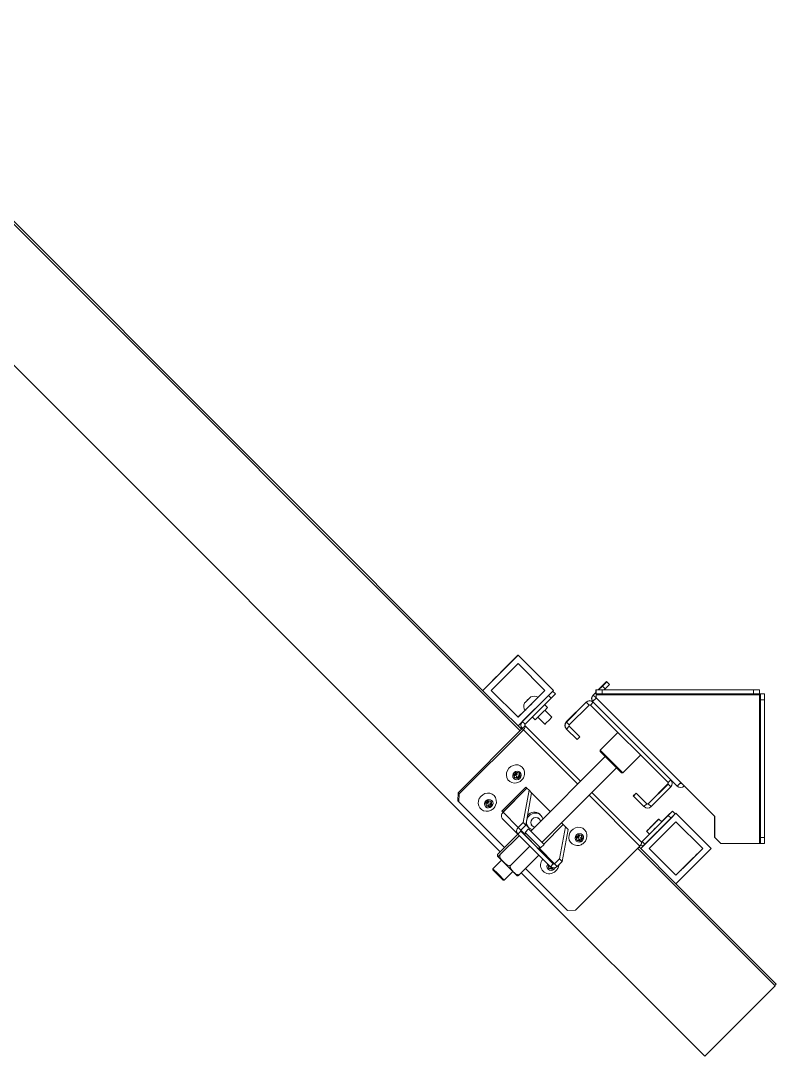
# Model space of a CAD drawing. Header units: millimetres. Extents: x 0 to 841, y 0 to 594.
# Drawn here: x 582.6 to 658.4, y 274.5 to 378.3 of the extents above; entities that cross this region are included whole.
import ezdxf

# ---------------------------------------------------------------- set-up
doc = ezdxf.new("R2010")
doc.units = ezdxf.units.MM
doc.linetypes.add('SLD-实线', pattern=[0])

msp = doc.modelspace()

# ---------------------------------------------------------------- linework, layer by layer
at = {"color": 7, "linetype": 'SLD-实线', "lineweight": 15}
for p, q in [((632.7, 307.12), (561.51, 378.31)), ((630.7, 294.98), (549.48, 376.2)), ((565.69, 374.42), (630.94, 309.16)), ((632.49, 314.69), (628.95, 311.15)), ((632.48, 314.69), (628.95, 311.16)), ((632.49, 314.69), (632.48, 314.69)), ((636.03, 311.15), (632.49, 314.69)), ((632.49, 313.84), (629.8, 311.15)), ((635.18, 311.15), (632.49, 313.84)), ((640.52, 311.2), (640.94, 311.61)), ((640.94, 311.61), (640.52, 311.2)), ((640.95, 311.6), (640.55, 311.2)), ((640.55, 311.2), (640.95, 311.6)), ((640.94, 311.61), (641.36, 312.04)), ((641.36, 312.04), (640.94, 311.61)), ((640.95, 311.6), (640.94, 311.61)), ((641.38, 312.02), (640.95, 311.6)), ((640.95, 311.6), (641.38, 312.02)), ((640.95, 311.6), (641.24, 311.31)), ((641.24, 311.31), (641.66, 311.74)), ((641.36, 312.04), (641.36, 312.04)), ((641.36, 312.04), (641.38, 312.02)), ((641.38, 312.02), (641.38, 312.02)), ((641.66, 311.74), (641.38, 312.02)), ((629.8, 311.15), (632.49, 308.46)), ((632.49, 308.46), (635.18, 311.15)), ((632.49, 307.62), (636.03, 311.15)), ((632.91, 308.04), (635.53, 310.66)), ((634.49, 310.48), (635.17, 311.16)), ((635.81, 310.37), (635.53, 310.66)), ((636.24, 310.8), (635.81, 310.37)), ((635.95, 311.08), (636.24, 310.8)), ((640.02, 310.69), (640.32, 310.99)), ((640.32, 310.99), (640.02, 310.69)), ((640.02, 310.69), (640.02, 310.69)), ((640.32, 310.96), (640.03, 310.68)), ((640.03, 310.68), (640.32, 310.96)), ((640.03, 310.68), (640.03, 310.68)), ((640.32, 310.4), (640.03, 310.68)), ((640.3, 311.21), (640.3, 310.98)), ((640.3, 311.21), (640.3, 311.21)), ((640.54, 311.21), (640.3, 311.21)), ((640.92, 311.2), (640.32, 311.2)), ((640.32, 311.2), (640.32, 311.2)), ((656.72, 311.2), (640.32, 311.2)), ((640.32, 311.2), (640.32, 310.8)), ((640.32, 310.8), (640.32, 311.2)), ((640.32, 310.8), (640.92, 310.8)), ((640.32, 310.8), (640.32, 310.8)), ((640.32, 310.7), (640.32, 310.7)), ((656.72, 310.7), (640.32, 310.7)), ((640.32, 310.4), (640.32, 310.7)), ((640.32, 310.4), (640.32, 310.7)), ((656.12, 311.2), (640.92, 311.2)), ((640.92, 310.8), (640.92, 311.2)), ((656.12, 310.8), (640.92, 310.8)), ((641.24, 311.31), (641.12, 311.2)), ((656.1, 311.21), (641.13, 311.21)), ((656.7, 311.21), (656.1, 311.21)), ((656.72, 311.2), (656.12, 311.2)), ((656.12, 311.2), (656.12, 310.8)), ((656.12, 310.8), (656.72, 310.8)), ((656.7, 311.21), (656.7, 311.21)), ((656.72, 311.2), (656.72, 311.2)), ((656.72, 310.8), (656.72, 311.2)), ((656.72, 295.8), (656.72, 310.7)), ((656.8, 310.81), (657.2, 310.81)), ((656.8, 310.81), (656.8, 310.81)), ((657.2, 310.81), (656.8, 310.81)), ((656.8, 310.81), (656.8, 310.81)), ((656.82, 310.8), (656.82, 310.2)), ((657.22, 310.8), (656.82, 310.8)), ((656.82, 310.8), (656.82, 295.8)), ((656.82, 310.8), (656.82, 310.8)), ((656.82, 310.8), (657.22, 310.8)), ((657.2, 310.81), (657.2, 310.8)), ((657.2, 310.81), (657.2, 310.81)), ((657.22, 310.2), (657.22, 310.8)), ((657.22, 310.8), (657.22, 310.8)), ((633.2, 307.76), (635.81, 310.37)), ((633.2, 309.95), (633.32, 310.07)), ((633.32, 310.07), (633.2, 309.95)), ((633.2, 309.95), (633.32, 310.07)), ((633.32, 310.07), (633.2, 309.95)), ((633.57, 310.32), (633.32, 310.07)), ((633.32, 310.07), (633.57, 310.32)), ((633.57, 310.32), (633.32, 310.07)), ((633.32, 310.07), (633.57, 310.32)), ((633.32, 310.07), (633.32, 310.07)), ((633.32, 310.07), (633.32, 310.07)), ((633.69, 310.44), (633.57, 310.32)), ((633.57, 310.32), (633.69, 310.44)), ((633.69, 310.44), (633.57, 310.32)), ((633.57, 310.32), (633.69, 310.44)), ((633.57, 310.32), (633.57, 310.32)), ((633.57, 310.32), (633.57, 310.32)), ((635.44, 309.43), (635.16, 309.72)), ((639.31, 309.99), (637.33, 308.01)), ((637.35, 307.99), (639.33, 309.97)), ((637.63, 307.71), (639.61, 309.69)), ((639.31, 309.99), (639.33, 309.97)), ((639.61, 309.69), (639.33, 309.97)), ((639.75, 309.69), (640.03, 309.97)), ((647.53, 301.91), (639.75, 309.69)), ((639.95, 310.06), (639.96, 310.04)), ((639.96, 310.06), (639.95, 310.06)), ((639.97, 310.05), (639.96, 310.04)), ((639.96, 310.04), (640.03, 309.97)), ((640.25, 310.33), (639.97, 310.05)), ((640.03, 309.97), (640.03, 309.97)), ((647.81, 302.19), (640.03, 309.97)), ((648.8, 301.91), (640.32, 310.4)), ((640.32, 310.4), (640.32, 310.4)), ((640.32, 310.4), (640.32, 310.4)), ((656.82, 310.2), (657.22, 310.2)), ((656.82, 310.2), (656.82, 296.4)), ((657.22, 310.2), (657.22, 296.4)), ((630.94, 309.16), (632.49, 307.62)), ((632.48, 308.47), (633.16, 309.15)), ((633.93, 308.48), (634.21, 308.2)), ((634.47, 308.46), (635.18, 307.76)), ((635.88, 308.46), (635.18, 309.17)), ((656.82, 309.05), (656.82, 309.05)), ((632.49, 307.62), (632.84, 307.26)), ((633.2, 307.76), (632.91, 308.04)), ((633.2, 307.62), (632.91, 307.33)), ((633.2, 307.62), (633.19, 307.62)), ((633.2, 307.62), (638.76, 302.06)), ((637.33, 308.01), (637.35, 307.99)), ((637.63, 307.71), (637.35, 307.99)), ((637.63, 307.57), (637.35, 307.28)), ((638.69, 306.51), (637.63, 307.57)), ((656.82, 307.75), (656.82, 307.75)), ((632.91, 307.33), (626.48, 300.9)), ((633.02, 307.22), (626.59, 300.79)), ((632.91, 307.34), (632.84, 307.27)), ((632.91, 307.33), (632.91, 307.34)), ((633.02, 307.22), (632.91, 307.33)), ((632.91, 307.33), (632.91, 307.33)), ((637.33, 307.3), (637.35, 307.28)), ((638.41, 306.22), (637.35, 307.28)), ((638.41, 306.22), (638.69, 306.51)), ((642.5, 306.94), (640.73, 305.17)), ((642.5, 306.93), (640.74, 305.17)), ((641.23, 304.53), (633.76, 297.06)), ((641.22, 304.54), (638.75, 302.06)), ((640.73, 305.17), (640.73, 305.03)), ((640.73, 305.17), (640.74, 305.17)), ((640.74, 305.03), (640.73, 305.03)), ((640.74, 305.17), (640.74, 305.03)), ((640.74, 305.17), (641.86, 304.04)), ((641.79, 303.97), (640.74, 305.03)), ((643, 302.9), (644.77, 304.67)), ((634.9, 295.93), (642.36, 303.4)), ((642.86, 302.9), (641.79, 303.97)), ((641.86, 304.04), (643, 302.9)), ((632.07, 302.7), (632.31, 302.95)), ((632.14, 302.39), (632.07, 302.7)), ((632.25, 302.76), (632.1, 302.54)), ((632.37, 302.4), (632.12, 302.45)), ((632.25, 302.76), (632.14, 302.77)), ((632.46, 302.31), (632.14, 302.39)), ((632.25, 302.76), (632.24, 302.88)), ((632.25, 302.76), (632.47, 302.91)), ((632.25, 302.76), (632.37, 302.4)), ((632.25, 302.76), (632.62, 302.64)), ((632.31, 302.95), (632.63, 302.88)), ((632.62, 302.64), (632.37, 302.4)), ((632.37, 302.4), (632.46, 302.31)), ((632.7, 302.56), (632.46, 302.31)), ((632.56, 302.89), (632.62, 302.64)), ((632.62, 302.64), (632.7, 302.56)), ((632.63, 302.88), (632.7, 302.56)), ((642.86, 302.9), (643, 302.9)), ((647.53, 301.91), (647.81, 302.19)), ((648.45, 301.56), (647.81, 302.19)), ((630.86, 299.06), (633.27, 301.46)), ((630.97, 298.95), (633.38, 301.36)), ((633.38, 301.35), (630.98, 298.95)), ((632.99, 297.92), (633.59, 301.14)), ((633.27, 301.46), (633.38, 301.36)), ((633.38, 301.36), (633.38, 301.35)), ((633.59, 301.14), (633.38, 301.35)), ((633.85, 300.88), (633.59, 301.14)), ((645.53, 299.8), (647.51, 301.78)), ((647.53, 301.77), (645.55, 299.79)), ((647.81, 301.49), (645.83, 299.51)), ((647.51, 301.78), (647.53, 301.77)), ((647.53, 301.77), (647.81, 301.49)), ((652.22, 298.5), (648.8, 301.91)), ((626.45, 300.08), (626.48, 300.9)), ((626.48, 300.9), (626.59, 300.79)), ((626.59, 300.79), (626.56, 299.97)), ((629.24, 299.88), (629.48, 300.12)), ((629.48, 300.12), (629.8, 300.05)), ((633.26, 297.66), (633.85, 300.88)), ((633.85, 300.88), (635.72, 299.01)), ((639.89, 300.92), (644.87, 295.94)), ((644.33, 300.86), (644.05, 300.58)), ((644.33, 300.86), (644.05, 300.58)), ((644.33, 300.86), (644.05, 300.58)), ((644.33, 300.86), (644.05, 300.58)), ((644.05, 300.58), (644.33, 300.86)), ((644.06, 300.57), (644.05, 300.58)), ((644.05, 300.58), (644.05, 300.58)), ((644.05, 300.58), (644.05, 300.58)), ((644.06, 300.57), (644.35, 300.85)), ((644.35, 300.85), (644.06, 300.57)), ((644.35, 300.85), (644.06, 300.57)), ((644.35, 300.85), (644.06, 300.57)), ((644.35, 300.85), (644.06, 300.57)), ((645.12, 299.51), (644.06, 300.57)), ((644.06, 300.57), (644.06, 300.57)), ((644.06, 300.57), (644.06, 300.57)), ((644.35, 300.85), (644.33, 300.86)), ((644.33, 300.86), (644.33, 300.86)), ((644.33, 300.86), (644.33, 300.86)), ((645.41, 299.79), (644.35, 300.85)), ((644.35, 300.85), (644.35, 300.85)), ((644.35, 300.85), (644.35, 300.85)), ((626.56, 299.97), (626.45, 300.08)), ((626.56, 299.97), (631.13, 295.4)), ((629.31, 299.56), (629.24, 299.88)), ((629.42, 299.93), (629.27, 299.71)), ((629.54, 299.57), (629.29, 299.63)), ((629.42, 299.93), (629.31, 299.95)), ((629.63, 299.48), (629.31, 299.56)), ((629.42, 299.93), (629.41, 300.05)), ((629.42, 299.93), (629.64, 300.08)), ((629.42, 299.93), (629.54, 299.57)), ((629.42, 299.93), (629.79, 299.81)), ((629.79, 299.81), (629.54, 299.57)), ((629.54, 299.57), (629.63, 299.48)), ((629.87, 299.73), (629.63, 299.48)), ((629.73, 300.06), (629.79, 299.81)), ((629.79, 299.81), (629.87, 299.73)), ((629.8, 300.05), (629.87, 299.73)), ((630.86, 299.06), (630.97, 298.95)), ((645.41, 299.79), (645.12, 299.51)), ((645.55, 299.79), (645.53, 299.8)), ((645.55, 299.79), (645.83, 299.51)), ((647.97, 299.06), (647.55, 298.64)), ((647.98, 299.06), (647.97, 299.06)), ((630.98, 298.95), (630.97, 298.95)), ((632.47, 296.74), (630.97, 298.24)), ((632.5, 297.42), (630.98, 298.95)), ((634.6, 298.29), (634.52, 298.37)), ((634.78, 298.63), (634.67, 298.74)), ((648.33, 298.84), (644.8, 295.31)), ((647.55, 298.63), (644.94, 296.01)), ((647.84, 298.35), (645.22, 295.73)), ((646.61, 298.26), (646.61, 298.26)), ((646.9, 297.97), (646.61, 298.26)), ((646.89, 297.98), (647.55, 298.64)), ((646.9, 297.97), (647.55, 298.63)), ((647.55, 298.63), (647.98, 299.06)), ((647.98, 299.06), (647.55, 298.63)), ((647.55, 298.64), (647.55, 298.63)), ((647.84, 298.35), (647.55, 298.63)), ((648.26, 298.77), (647.84, 298.35)), ((647.98, 299.06), (647.98, 299.06)), ((647.98, 299.06), (648.26, 298.77)), ((648.33, 298.85), (648.26, 298.78)), ((648.33, 298.84), (648.33, 298.85)), ((651.87, 295.31), (648.33, 298.84)), ((652.2, 296.41), (652.2, 298.51)), ((652.2, 296.41), (652.2, 298.51)), ((652.22, 296.4), (652.22, 298.5)), ((652.22, 296.4), (652.22, 298.5)), ((656.82, 298.85), (656.82, 298.85)), ((632.76, 297.03), (632.47, 296.74)), ((632.5, 297.42), (632.99, 297.92)), ((632.76, 297.16), (632.5, 297.42)), ((632.76, 297.16), (633.26, 297.66)), ((632.76, 297.03), (636.02, 293.76)), ((633.26, 297.66), (632.99, 297.92)), ((633.55, 297.28), (633.2, 296.92)), ((633.44, 297.51), (633.55, 297.4)), ((633.55, 297.28), (635.11, 295.72)), ((633.82, 297.66), (633.9, 297.58)), ((635.08, 295.75), (637.03, 297.7)), ((637.25, 297.48), (636.65, 294.27)), ((636.85, 297.88), (637.03, 297.7)), ((637.51, 297.22), (636.91, 294)), ((637.03, 297.7), (637.25, 297.48)), ((637.25, 297.48), (637.51, 297.22)), ((645.38, 297.03), (645.38, 297.03)), ((645.38, 297.03), (645.67, 296.74)), ((648.33, 297.99), (645.65, 295.31)), ((651.02, 295.31), (648.33, 297.99)), ((656.82, 297.55), (656.82, 297.55)), ((632.47, 296.75), (630.56, 294.84)), ((632.62, 296.6), (630.71, 294.69)), ((632.47, 296.74), (635.73, 293.48)), ((633.06, 296.78), (633.03, 296.75)), ((633.06, 296.78), (634.61, 295.22)), ((633.27, 296.85), (633.13, 296.71)), ((633.2, 296.92), (634.75, 295.37)), ((638.33, 296.44), (638.57, 296.69)), ((638.4, 296.12), (638.33, 296.44)), ((638.51, 296.5), (638.36, 296.28)), ((638.63, 296.14), (638.38, 296.19)), ((638.51, 296.5), (638.4, 296.51)), ((638.72, 296.05), (638.4, 296.12)), ((638.51, 296.5), (638.5, 296.62)), ((638.51, 296.5), (638.73, 296.65)), ((638.51, 296.5), (638.63, 296.14)), ((638.51, 296.5), (638.88, 296.38)), ((638.57, 296.69), (638.89, 296.61)), ((638.88, 296.38), (638.63, 296.14)), ((638.63, 296.14), (638.72, 296.05)), ((638.96, 296.29), (638.72, 296.05)), ((638.82, 296.63), (638.88, 296.38)), ((638.88, 296.38), (638.96, 296.29)), ((638.89, 296.61), (638.96, 296.29)), ((644.93, 296.02), (645.66, 296.75)), ((644.94, 296.02), (645.67, 296.74)), ((644.94, 296.01), (644.94, 296.02)), ((644.94, 296.01), (645.22, 295.73)), ((652.2, 296.41), (652.22, 296.4)), ((652.2, 296.41), (652.2, 296.41)), ((652.82, 295.8), (652.22, 296.4)), ((652.22, 296.4), (652.22, 296.4)), ((656.82, 296.4), (656.82, 295.8)), ((657.22, 296.4), (656.82, 296.4)), ((657.22, 295.8), (657.22, 296.4)), ((633.67, 295.54), (631.76, 293.64)), ((634.54, 295.3), (634.68, 295.44)), ((634.59, 295.34), (634.63, 295.29)), ((634.59, 295.2), (634.61, 295.22)), ((634.63, 295.29), (634.73, 295.39)), ((636.15, 293.77), (634.63, 295.29)), ((634.75, 295.37), (635.11, 295.72)), ((638.26, 289.12), (644.69, 295.55)), ((658.28, 281.54), (644.48, 295.34)), ((644.62, 295.48), (644.8, 295.31)), ((645.15, 295.67), (644.79, 295.31)), ((644.8, 295.31), (644.8, 295.31)), ((644.8, 295.31), (648.33, 291.77)), ((645.65, 295.31), (648.33, 292.62)), ((648.33, 292.62), (651.02, 295.31)), ((648.33, 291.77), (651.87, 295.31)), ((648.33, 292.63), (651.01, 295.31)), ((652.82, 295.8), (656.72, 295.8)), ((656.82, 295.8), (656.82, 295.8)), ((656.82, 295.8), (657.22, 295.8)), ((630.84, 294.14), (629.97, 293.27)), ((630.83, 294.14), (629.97, 293.28)), ((630.47, 294.5), (632.33, 292.64)), ((634.58, 294.64), (632.67, 292.73)), ((636.65, 294.27), (636.15, 293.77)), ((636.91, 294), (636.41, 293.51)), ((636.65, 294.27), (636.91, 294)), ((629.97, 293.28), (629.97, 293.17)), ((629.97, 293.28), (629.97, 293.27)), ((629.97, 293.27), (629.97, 293.16)), ((629.97, 293.27), (630.48, 292.76)), ((629.97, 293.16), (629.97, 293.17)), ((630.43, 292.7), (629.97, 293.16)), ((631.11, 292.14), (631.97, 293)), ((651.21, 274.47), (632.81, 292.87)), ((633.24, 293.29), (637.44, 289.08)), ((635.5, 293.61), (635.55, 293.66)), ((635.57, 293.29), (635.5, 293.61)), ((635.63, 293.59), (635.54, 293.45)), ((635.81, 293.31), (635.56, 293.36)), ((635.89, 293.22), (635.57, 293.29)), ((636.02, 293.76), (635.73, 293.48)), ((635.75, 293.46), (635.81, 293.31)), ((635.88, 293.38), (635.81, 293.31)), ((635.81, 293.31), (635.89, 293.22)), ((636.02, 293.35), (635.89, 293.22)), ((636.15, 293.77), (636.41, 293.51)), ((630.99, 292.14), (630.43, 292.7)), ((630.48, 292.76), (631.11, 292.14)), ((630.99, 292.14), (631.11, 292.14)), ((648.33, 291.77), (658.39, 281.71)), ((637.44, 289.08), (638.26, 289.12)), ((651.21, 274.47), (658.28, 281.54)), ((658.39, 281.71), (658.25, 281.57))]:
    msp.add_line(p, q, dxfattribs=at)
at = {"color": 8, "linetype": 'SLD-实线', "lineweight": 15}
for p, q in [((640.03, 310.68), (640.02, 310.69)), ((640.3, 310.98), (640.3, 311.21)), ((640.54, 311.21), (640.3, 311.21)), ((656.7, 311.21), (641.13, 311.21)), ((640.32, 310.4), (640.32, 310.4)), ((656.82, 307.75), (656.82, 307.75)), ((638.47, 301.77), (633.02, 307.22)), ((644.69, 295.55), (639.61, 300.64)), ((633.17, 296.75), (632.76, 297.16)), ((656.82, 297.55), (656.82, 297.55)), ((644.93, 296.02), (644.94, 296.02))]:
    msp.add_line(p, q, dxfattribs=at)
at = {"color": 7, "linetype": 'SLD-实线', "lineweight": 15, "flags": 128}
for points in [[(629.87, 312.08), (629.89, 312.1), (629.97, 312.18), (630.1, 312.31), (630.26, 312.47), (630.45, 312.66), (630.66, 312.87), (630.87, 313.08), (631.08, 313.29), (631.26, 313.47), (631.4, 313.61), (631.5, 313.71), (631.56, 313.77), (631.56, 313.77), (631.5, 313.71), (631.4, 313.61), (631.26, 313.47), (631.08, 313.29), (630.87, 313.08), (630.66, 312.87), (630.45, 312.66), (630.26, 312.47), (630.1, 312.31), (629.97, 312.18), (629.89, 312.1), (629.87, 312.08)], [(629.87, 312.08), (629.89, 312.1), (629.97, 312.18), (630.1, 312.31), (630.26, 312.47), (630.45, 312.66), (630.66, 312.87), (630.87, 313.08), (631.08, 313.29), (631.26, 313.47), (631.4, 313.61), (631.5, 313.71), (631.56, 313.77), (631.56, 313.77), (631.5, 313.71), (631.4, 313.61), (631.26, 313.47), (631.08, 313.29), (630.87, 313.08), (630.66, 312.87), (630.45, 312.66), (630.26, 312.47), (630.1, 312.31), (629.97, 312.18), (629.89, 312.1), (629.87, 312.08)], [(629.87, 312.07), (629.9, 312.1), (629.98, 312.18), (630.1, 312.3), (630.27, 312.46), (630.46, 312.66), (630.67, 312.87), (630.88, 313.08), (631.08, 313.28), (631.26, 313.46), (631.41, 313.61), (631.51, 313.71), (631.56, 313.76), (631.56, 313.76), (631.51, 313.71), (631.41, 313.61), (631.26, 313.46), (631.08, 313.28), (630.88, 313.08), (630.67, 312.87), (630.46, 312.66), (630.27, 312.46), (630.1, 312.3), (629.98, 312.18), (629.9, 312.1), (629.87, 312.07)], [(629.87, 312.07), (629.9, 312.1), (629.98, 312.18), (630.1, 312.3), (630.27, 312.46), (630.46, 312.66), (630.67, 312.87), (630.88, 313.08), (631.08, 313.28), (631.26, 313.46), (631.41, 313.61), (631.51, 313.71), (631.56, 313.76), (631.56, 313.76), (631.51, 313.71), (631.41, 313.61), (631.26, 313.46), (631.08, 313.28), (630.88, 313.08), (630.67, 312.87), (630.46, 312.66), (630.27, 312.46), (630.1, 312.3), (629.98, 312.18), (629.9, 312.1), (629.87, 312.07)], [(633.76, 310.51), (633.73, 310.49), (633.67, 310.42), (633.56, 310.32), (633.44, 310.2), (633.32, 310.08), (633.22, 309.97), (633.15, 309.91), (633.13, 309.88), (633.15, 309.91), (633.22, 309.97), (633.32, 310.08), (633.44, 310.2), (633.56, 310.32), (633.67, 310.42), (633.73, 310.49), (633.76, 310.51)], [(633.76, 310.51), (633.73, 310.49), (633.67, 310.42), (633.56, 310.32), (633.44, 310.2), (633.32, 310.08), (633.22, 309.97), (633.15, 309.91), (633.13, 309.88), (633.15, 309.91), (633.22, 309.97), (633.32, 310.08), (633.44, 310.2), (633.56, 310.32), (633.67, 310.42), (633.73, 310.49), (633.76, 310.51)], [(640.3, 310.98), (640.3, 310.99), (640.3, 311.06), (640.3, 311.13), (640.3, 311.17), (640.3, 311.2), (640.3, 311.21)], [(640.32, 310.7), (640.32, 310.79), (640.32, 310.89), (640.32, 310.97), (640.32, 311.05), (640.32, 311.11), (640.32, 311.16), (640.32, 311.19), (640.32, 311.2)], [(640.32, 310.7), (640.32, 310.72), (640.32, 310.73), (640.32, 310.75), (640.32, 310.77), (640.32, 310.78), (640.32, 310.79), (640.32, 310.79), (640.32, 310.8)], [(656.7, 311.21), (656.7, 311.2), (656.7, 311.2)], [(656.72, 310.81), (656.8, 310.81), (656.89, 310.81), (656.98, 310.81), (657.06, 310.81), (657.12, 310.81), (657.16, 310.81), (657.19, 310.81), (657.2, 310.81)], [(656.72, 310.81), (656.72, 310.81), (656.74, 310.81), (656.76, 310.81), (656.77, 310.81), (656.78, 310.81), (656.79, 310.81), (656.8, 310.81), (656.8, 310.81)], [(656.72, 310.8), (656.72, 310.79), (656.72, 310.79), (656.72, 310.78), (656.72, 310.77), (656.72, 310.75), (656.72, 310.73), (656.72, 310.72), (656.72, 310.7)], [(656.72, 310.8), (656.74, 310.8), (656.75, 310.8), (656.77, 310.8), (656.79, 310.8), (656.8, 310.8), (656.81, 310.8), (656.81, 310.8), (656.82, 310.8)], [(656.72, 310.8), (656.81, 310.8), (656.91, 310.8), (656.99, 310.8), (657.07, 310.8), (657.13, 310.8), (657.18, 310.8), (657.21, 310.8), (657.22, 310.8)], [(633.16, 309.14), (633.17, 309.14), (633.22, 309.19), (633.31, 309.29), (633.45, 309.42), (633.61, 309.58), (633.79, 309.76), (633.97, 309.94), (634.14, 310.12), (634.29, 310.27), (634.41, 310.38), (634.48, 310.45), (634.5, 310.48), (634.5, 310.48)], [(639.96, 310.06), (639.96, 310.06), (639.95, 310.06)], [(640.32, 310.4), (640.25, 310.33), (640.18, 310.26), (640.12, 310.2), (640.07, 310.15), (640.02, 310.1), (639.99, 310.07), (639.97, 310.05), (639.96, 310.04)], [(639.97, 310.05), (639.96, 310.05), (639.96, 310.06)], [(640.32, 310.4), (640.3, 310.38), (640.29, 310.37), (640.28, 310.36), (640.27, 310.35), (640.26, 310.34), (640.25, 310.33), (640.25, 310.33), (640.25, 310.33)], [(635.44, 309.43), (635.41, 309.41), (635.34, 309.33), (635.23, 309.22), (635.08, 309.07), (634.91, 308.9), (634.74, 308.73), (634.57, 308.56), (634.42, 308.41), (634.31, 308.3), (634.23, 308.23), (634.21, 308.2)], [(635.88, 308.46), (635.86, 308.44), (635.78, 308.36), (635.67, 308.25), (635.53, 308.11), (635.39, 307.98), (635.28, 307.86), (635.2, 307.78), (635.18, 307.76)], [(656.82, 307.75), (656.82, 307.78), (656.82, 307.9), (656.82, 308.07), (656.82, 308.28), (656.82, 308.51), (656.82, 308.72), (656.82, 308.89), (656.82, 309.01), (656.82, 309.05)], [(656.82, 309.05), (656.82, 309.01), (656.82, 308.89), (656.82, 308.72), (656.82, 308.51), (656.82, 308.28), (656.82, 308.07), (656.82, 307.9), (656.82, 307.78), (656.82, 307.75)], [(633.2, 307.62), (633.21, 307.59), (633.22, 307.55), (633.21, 307.51), (633.19, 307.46), (633.16, 307.4), (633.12, 307.34), (633.08, 307.28), (633.02, 307.22)], [(632.91, 303.45), (632.71, 303.59), (632.49, 303.68), (632.24, 303.69), (631.99, 303.64), (631.76, 303.52), (631.57, 303.35), (631.42, 303.14), (631.34, 302.9), (631.32, 302.65), (631.37, 302.41), (631.48, 302.2), (631.65, 302.03), (631.86, 301.92), (632.1, 301.87), (632.35, 301.89), (632.54, 301.95)], [(632.7, 302.94), (632.56, 303.03), (632.4, 303.06), (632.24, 303.02), (632.09, 302.92), (632, 302.78), (631.96, 302.61), (631.98, 302.45), (632.07, 302.32), (632.2, 302.23), (632.37, 302.2), (632.53, 302.24), (632.67, 302.34), (632.77, 302.48), (632.81, 302.65), (632.78, 302.81), (632.7, 302.94)], [(648.45, 301.56), (648.45, 301.56), (648.47, 301.58), (648.51, 301.62), (648.55, 301.66), (648.6, 301.71), (648.67, 301.78), (648.73, 301.84), (648.8, 301.91)], [(630.08, 300.62), (629.88, 300.77), (629.66, 300.85), (629.41, 300.86), (629.16, 300.81), (628.94, 300.7), (628.74, 300.52), (628.6, 300.31), (628.51, 300.07), (628.49, 299.82), (628.54, 299.58), (628.66, 299.37), (628.82, 299.2), (629.04, 299.09), (629.28, 299.04), (629.52, 299.06), (629.72, 299.12)], [(629.87, 300.12), (629.73, 300.2), (629.57, 300.23), (629.41, 300.19), (629.27, 300.09), (629.17, 299.95), (629.13, 299.78), (629.15, 299.62), (629.24, 299.49), (629.38, 299.4), (629.54, 299.38), (629.7, 299.41), (629.84, 299.51), (629.94, 299.65), (629.98, 299.82), (629.96, 299.98), (629.87, 300.12)], [(634.98, 298.29), (634.92, 298.45), (634.78, 298.63), (634.6, 298.77), (634.38, 298.84), (634.14, 298.85), (633.91, 298.79), (633.69, 298.67), (633.52, 298.49), (633.4, 298.28), (633.34, 298.04), (633.34, 297.81), (633.42, 297.59), (633.55, 297.4), (633.55, 297.4)], [(634.73, 298.03), (634.7, 298.14), (634.6, 298.29), (634.44, 298.39), (634.26, 298.42), (634.08, 298.37), (633.92, 298.25), (633.81, 298.09), (633.77, 297.91), (633.8, 297.73), (633.9, 297.58), (634.06, 297.48), (634.16, 297.46)], [(646.61, 298.26), (646.58, 298.24), (646.51, 298.17), (646.39, 298.05), (646.25, 297.9), (646.08, 297.74), (645.9, 297.56), (645.74, 297.39), (645.59, 297.25), (645.47, 297.13), (645.4, 297.06), (645.38, 297.03), (645.38, 297.03)], [(646.61, 298.26), (646.59, 298.23), (646.52, 298.16), (646.4, 298.04), (646.25, 297.9), (646.09, 297.73), (645.91, 297.55), (645.74, 297.39), (645.6, 297.24), (645.48, 297.12), (645.41, 297.05), (645.38, 297.03), (645.41, 297.05), (645.48, 297.12), (645.6, 297.24), (645.74, 297.39), (645.91, 297.55), (646.09, 297.73), (646.25, 297.9), (646.4, 298.04), (646.52, 298.16), (646.59, 298.23), (646.61, 298.26)], [(656.82, 297.55), (656.82, 297.58), (656.82, 297.7), (656.82, 297.87), (656.82, 298.08), (656.82, 298.31), (656.82, 298.52), (656.82, 298.69), (656.82, 298.81), (656.82, 298.85)], [(656.82, 298.85), (656.82, 298.81), (656.82, 298.69), (656.82, 298.52), (656.82, 298.31), (656.82, 298.08), (656.82, 297.87), (656.82, 297.7), (656.82, 297.58), (656.82, 297.55)], [(633.28, 297.77), (633.31, 297.7), (633.44, 297.51)], [(633.55, 297.4), (633.74, 297.27), (633.89, 297.21)], [(639.17, 297.19), (638.98, 297.33), (638.75, 297.41), (638.5, 297.43), (638.25, 297.38), (638.03, 297.26), (637.83, 297.09), (637.69, 296.88), (637.6, 296.64), (637.58, 296.39), (637.63, 296.15), (637.75, 295.94), (637.91, 295.77), (638.13, 295.66), (638.37, 295.61), (638.61, 295.62), (638.81, 295.69)], [(645.67, 296.74), (645.69, 296.77), (645.76, 296.84), (645.88, 296.96), (646.03, 297.1), (646.19, 297.27), (646.37, 297.45), (646.54, 297.61), (646.68, 297.76), (646.8, 297.88), (646.87, 297.95), (646.9, 297.97)], [(646.3, 297.94), (646.27, 297.92), (646.21, 297.85), (646.11, 297.76), (646, 297.64), (645.89, 297.53), (645.79, 297.43), (645.72, 297.37), (645.7, 297.34), (645.72, 297.37), (645.79, 297.43), (645.89, 297.53), (646, 297.64), (646.11, 297.76), (646.21, 297.85), (646.27, 297.92), (646.3, 297.94)], [(638.96, 296.68), (638.83, 296.77), (638.66, 296.79), (638.5, 296.76), (638.36, 296.66), (638.26, 296.52), (638.22, 296.35), (638.24, 296.19), (638.33, 296.05), (638.47, 295.97), (638.63, 295.94), (638.79, 295.98), (638.94, 296.08), (639.03, 296.22), (639.07, 296.39), (639.05, 296.55), (638.96, 296.68)], [(644.87, 295.94), (644.88, 295.92), (644.89, 295.88), (644.88, 295.84), (644.86, 295.78), (644.83, 295.73), (644.79, 295.67), (644.75, 295.61), (644.69, 295.55)], [(656.82, 295.8), (656.81, 295.8), (656.81, 295.8), (656.8, 295.8), (656.79, 295.8), (656.77, 295.8), (656.75, 295.8), (656.74, 295.8), (656.72, 295.8)], [(648.82, 293.12), (648.85, 293.15), (648.93, 293.23), (649.05, 293.35), (649.21, 293.52), (649.41, 293.71), (649.62, 293.92), (649.83, 294.13), (650.03, 294.33), (650.21, 294.51), (650.36, 294.66), (650.46, 294.76), (650.51, 294.81), (650.51, 294.81), (650.46, 294.76), (650.36, 294.66), (650.21, 294.51), (650.03, 294.33), (649.83, 294.13), (649.62, 293.92), (649.41, 293.71), (649.22, 293.52), (649.05, 293.35), (648.93, 293.23), (648.85, 293.15), (648.82, 293.12)], [(648.83, 293.12), (648.85, 293.14), (648.93, 293.22), (649.06, 293.35), (649.22, 293.51), (649.41, 293.7), (649.62, 293.91), (649.84, 294.12), (650.04, 294.33), (650.22, 294.51), (650.36, 294.65), (650.47, 294.75), (650.52, 294.81), (650.52, 294.81), (650.47, 294.75), (650.36, 294.65), (650.22, 294.51), (650.04, 294.33), (649.84, 294.12), (649.62, 293.91), (649.41, 293.7), (649.22, 293.51), (649.06, 293.35), (648.93, 293.22), (648.85, 293.14), (648.83, 293.12)], [(635.46, 293.75), (635.43, 293.69), (635.39, 293.52), (635.42, 293.36), (635.5, 293.23), (635.64, 293.14), (635.8, 293.11), (635.96, 293.15), (636.11, 293.25), (636.2, 293.38)], [(636.5, 293.38), (636.53, 293.45), (636.58, 293.67)]]:
    msp.add_lwpolyline(points, dxfattribs=at)
at = {"color": 7, "linetype": 'SLD-实线', "lineweight": 15}
for centre, radius, start, end in [((634.09, 309.55), 1.02, 66.0824, 109.1457), ((634.09, 309.55), 1.02, 66.0824, 109.1457), ((640.37, 310.34), 0.5, 135, 215.7232), ((640.37, 310.34), 0.5, 135, 213.463), ((640.39, 310.33), 0.5, 135, 213.463), ((640.39, 310.33), 0.5, 135, 213.5349), ((634.09, 309.55), 1.02, 160.8543, 203.9176), ((634.09, 309.55), 1.02, 160.8543, 203.9176), ((639.67, 309.63), 0.5, 45, 135), ((639.68, 309.62), 0.5, 45, 135), ((639.68, 309.62), 0.1, 45, 135), ((633.26, 307.69), 0.5, 147.4398, 225), ((633.27, 307.69), 0.5, 138.7828, 225), ((637.69, 307.65), 0.5, 135, 225), ((637.7, 307.64), 0.5, 135, 225), ((637.7, 307.64), 0.1, 135, 225), ((632.27, 302.84), 0.882, 334.9508, 43.5954), ((632.13, 302.88), 1.02, 315, 336.2596), ((647.46, 301.84), 0.5, 315, 45), ((632.13, 302.88), 1.02, 293.7404, 315), ((647.44, 301.85), 0.1, 315, 45), ((647.46, 301.84), 0.1, 315, 45), ((648.8, 301.91), 0.5, 225, 315), ((648.79, 301.92), 0.1, 236.2073, 315), ((648.79, 301.92), 0.1, 236.5529, 315), ((648.8, 301.91), 0.1, 225, 315), ((648.8, 301.91), 0.1, 225, 315), ((629.44, 300.02), 0.882, 334.9509, 43.5954), ((629.31, 300.05), 1.02, 293.7404, 315), ((629.31, 300.05), 1.02, 315, 336.2596), ((645.48, 299.86), 0.5, 225, 315), ((645.46, 299.87), 0.1, 225, 315), ((645.48, 299.86), 0.1, 225, 315), ((634.11, 298.11), 0.846, 47.7389, 142.1753), ((632.83, 297.07), 0.482, 132.7848, 222.5987), ((632.83, 297.09), 0.0964, 132.7839, 222.5991), ((638.53, 296.58), 0.882, 334.9512, 43.5951), ((638.4, 296.62), 1.02, 315, 336.2596), ((644.86, 296.09), 0.1, 225, 315), ((644.87, 296.09), 0.1, 225, 315), ((644.87, 296.09), 0.1, 225, 315), ((638.4, 296.62), 1.02, 293.7404, 315), ((644.87, 296.09), 0.5, 255.2821, 315), ((630.68, 294.71), 0.3, 206.4157, 225), ((635.61, 293.64), 0.866, 136.954, 294.83), ((636.06, 293.84), 0.482, 227.4015, 317.215), ((635.57, 293.79), 1.02, 293.7404, 315), ((636.08, 293.84), 0.0964, 227.4016, 317.2154), ((635.57, 293.79), 1.02, 315, 336.2596), ((632.55, 292.85), 0.3, 225, 243.627)]:
    msp.add_arc(centre, radius, start, end, dxfattribs=at)
for points, knots in [([(632.91, 308.04), (632.87, 307.99), (632.79, 307.88), (632.76, 307.69), (632.79, 307.49), (632.87, 307.38), (632.91, 307.33)], [0, 0, 0, 0, 0.25, 0.499999, 0.75, 1, 1, 1, 1]), ([(633.2, 307.76), (633.19, 307.75), (633.17, 307.73), (633.17, 307.69), (633.17, 307.65), (633.19, 307.63), (633.2, 307.62)], [0, 0, 0, 0, 0.250012, 0.500003, 0.750011, 1, 1, 1, 1]), ([(630.98, 298.95), (630.94, 298.89), (630.86, 298.79), (630.82, 298.59), (630.85, 298.39), (630.93, 298.29), (630.97, 298.24)], [0, 0, 0, 0, 0.250001, 0.5, 0.75, 1, 1, 1, 1]), ([(634.59, 295.26), (634.59, 295.26), (634.61, 295.27), (634.62, 295.28), (634.63, 295.29)], [0, 0, 0, 0, 0.333356, 1, 1, 1, 1]), ([(630.71, 294.69), (630.7, 294.68), (630.68, 294.67), (630.65, 294.64), (630.6, 294.6), (630.54, 294.56), (630.47, 294.53), (630.43, 294.55), (630.41, 294.59), (630.41, 294.64), (630.45, 294.71), (630.49, 294.77), (630.53, 294.8), (630.55, 294.83), (630.56, 294.84)], [0, 0, 0, 0, 0.01279, 0.040287, 0.078515, 0.137758, 0.250622, 0.500031, 0.662343, 0.827697, 0.909743, 0.9455, 0.981562, 1, 1, 1, 1]), ([(631.76, 293.64), (631.75, 293.62), (631.72, 293.6), (631.66, 293.58), (631.57, 293.58), (631.37, 293.65), (631.16, 293.83), (630.95, 294.04), (630.79, 294.22), (630.7, 294.37), (630.66, 294.5), (630.65, 294.58), (630.67, 294.64), (630.69, 294.68), (630.71, 294.69)], [0, 0, 0, 0, 0.0286943, 0.0572823, 0.1036585, 0.1825122, 0.409277, 0.5820122, 0.7012983, 0.836036, 0.886164, 0.9366269, 0.9690445, 1, 1, 1, 1]), ([(632.67, 292.73), (632.66, 292.72), (632.63, 292.69), (632.57, 292.67), (632.49, 292.66), (632.31, 292.71), (632.12, 292.87), (631.94, 293.04), (631.81, 293.2), (631.73, 293.33), (631.7, 293.45), (631.7, 293.53), (631.72, 293.59), (631.75, 293.62), (631.76, 293.64)], [0, 0, 0, 0, 0.028694, 0.057282, 0.10366, 0.182514, 0.409277, 0.582013, 0.701298, 0.836033, 0.886165, 0.936626, 0.969045, 1, 1, 1, 1]), ([(632.41, 292.58), (632.42, 292.58), (632.43, 292.57), (632.47, 292.58), (632.54, 292.62), (632.6, 292.66), (632.64, 292.7), (632.66, 292.72), (632.67, 292.73)], [0, 0, 0, 0, 0.1600205, 0.571368, 0.7754579, 0.8644207, 0.9541328, 1, 1, 1, 1])]:
    msp.add_open_spline(points, degree=3, knots=knots, dxfattribs=at)

doc.saveas('drawing.dxf')
